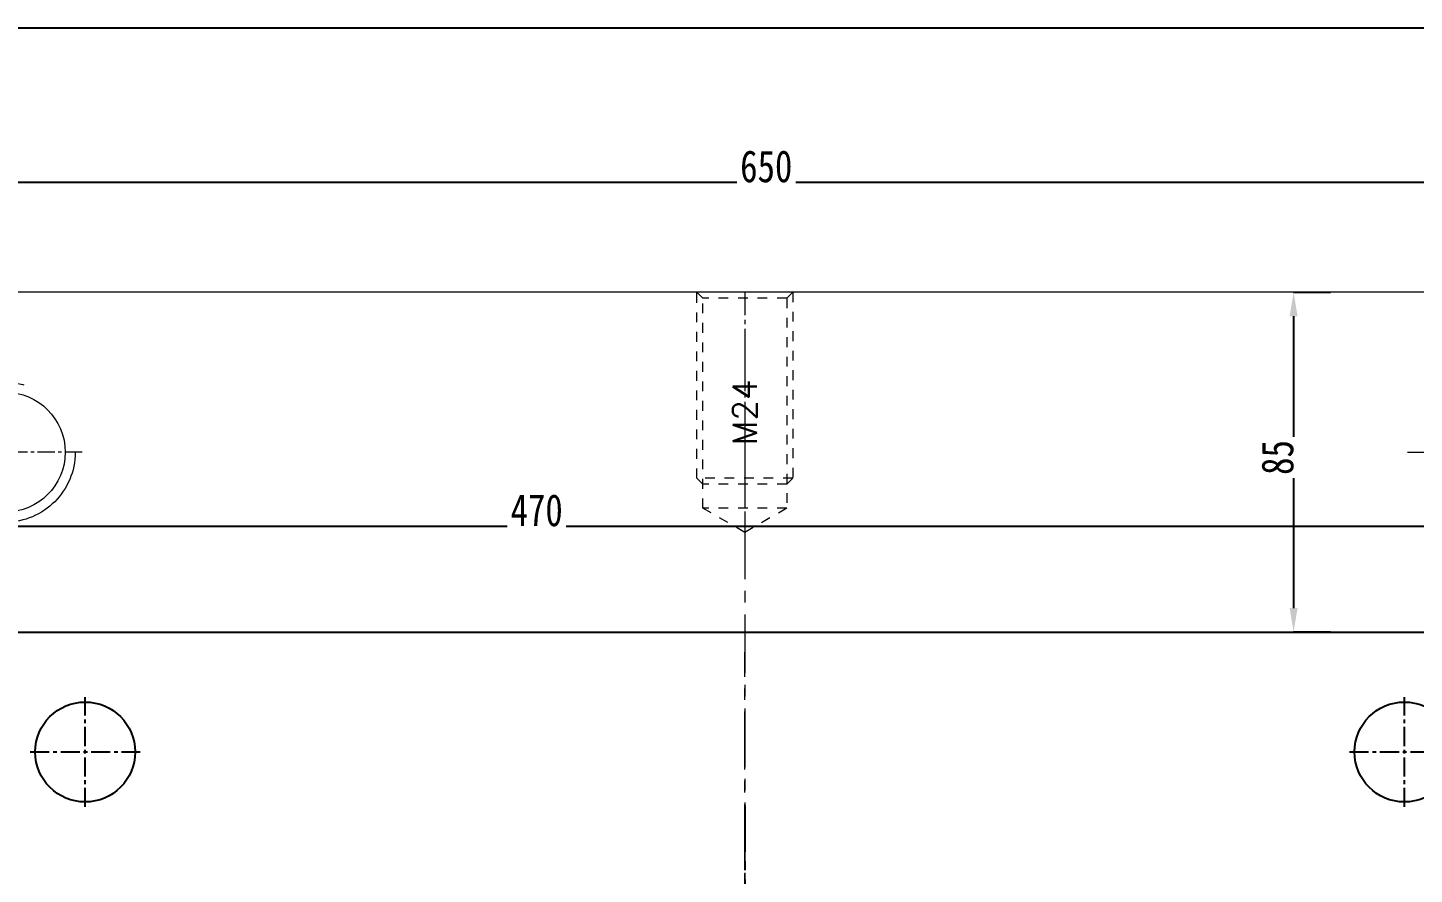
# Model space of a CAD drawing. Header units: millimetres. Extents: x -2895 to -298, y -11750 to -2997.
# Drawn here: x -2162.3 to -1815.4, y -3589.2 to -3377.4 of the extents above; entities that cross this region are included whole.
import ezdxf
from ezdxf.enums import TextEntityAlignment as Align

# ---------------------------------------------------------------- set-up
doc = ezdxf.new("R2010")
doc.units = ezdxf.units.MM
doc.header["$LTSCALE"] = 16.335
doc.header["$PDMODE"] = 3
doc.header["$PDSIZE"] = 0.3125
doc.linetypes.add('CENTER', pattern=[0.6, 0.375, -0.075, 0.075, -0.075])
doc.linetypes.add('HIDDEN', pattern=[0.2, 0.1, -0.1])
doc.layers.get('0').update_dxf_attribs({"linetype": 'CONTINUOUS'})
doc.layers.get('Defpoints').update_dxf_attribs({"linetype": 'CONTINUOUS'})
for name, color, linetype, lineweight in [('center', 1, 'CENTER', 9), ('moldbase', 7, 'CONTINUOUS', 20), ('screw', 33, 'CONTINUOUS', 13)]:
    doc.layers.add(name, color=color, linetype=linetype, lineweight=lineweight)
doc.styles.get("Standard").update_dxf_attribs({"font": 'txt', "width": 0.8})
doc.styles.add('TXT', font='txt.shx', dxfattribs={"bigfont": 'gbcbig.shx'})
doc.dimstyles.new('ISO-25', dxfattribs={"dimtxt": 8, "dimasz": 6, "dimexe": 0, "dimexo": 0, "dimgap": 0, "dimtad": 1, "dimdsep": 46, "dimtxsty": 'Standard', "dimcen": 0, "dimclrd": 4, "dimclre": 4, "dimclrt": 6, "dimazin": 0, "dimtfac": 1, "dimtofl": 0, "dimtmove": 0, "dimatfit": 3, "dimfxl": 0, "dimarcsym": 0})

# ---------------------------------------------------------------- blocks, each defined once
blk = doc.blocks.new('*D429')
at = {"color": 4, "lineweight": -2, "transparency": 16777216}
for p, q in [((-2307.9, -3493.57), (-2307.9, -3416.09)), ((-1663.9, -3416.09), (-2301.9, -3416.09)), ((-1657.9, -3493.57), (-1657.9, -3416.09))]:
    blk.add_line(p, q, dxfattribs=at)
at = {"color": 4, "transparency": 16777216}
for points in [[(-2301.9, -3415.09), (-2301.9, -3417.09), (-2307.9, -3416.09)], [(-1663.9, -3415.09), (-1663.9, -3417.09), (-1657.9, -3416.09)]]:
    blk.add_solid(points, dxfattribs=at)
at = {"layer": 'Defpoints', "color": 0, "transparency": 16777216}
for p in [(-2307.9, -3416.09), (-2307.9, -3493.57), (-1657.9, -3493.57)]:
    blk.add_point(p, dxfattribs=at)
at = {"color": 6, "transparency": 16777216, "insert": (-1977.54, -3412.09), "char_height": 8, "attachment_point": 5, "bg_fill": 3, "box_fill_scale": 1.1, "bg_fill_color": 256, "bg_fill_true_color": 13158600, "bg_fill_transparency": 0}
blk.add_mtext('650', dxfattribs=at)
blk = doc.blocks.new('*D381')
at = {"color": 4, "lineweight": -2, "transparency": 16777216}
for p, q in [((-2217.9, -3581.57), (-2217.9, -3502.13)), ((-1753.9, -3502.13), (-2211.9, -3502.13)), ((-1747.9, -3581.57), (-1747.9, -3502.13))]:
    blk.add_line(p, q, dxfattribs=at)
at = {"color": 4, "transparency": 16777216}
for points in [[(-2211.9, -3501.13), (-2211.9, -3503.13), (-2217.9, -3502.13)], [(-1753.9, -3501.13), (-1753.9, -3503.13), (-1747.9, -3502.13)]]:
    blk.add_solid(points, dxfattribs=at)
at = {"layer": 'Defpoints', "color": 0, "transparency": 16777216}
for p in [(-2217.9, -3502.13), (-2217.9, -3581.57), (-1747.9, -3581.57)]:
    blk.add_point(p, dxfattribs=at)
at = {"color": 6, "transparency": 16777216, "insert": (-2034.97, -3498.13), "char_height": 8, "attachment_point": 5, "bg_fill": 3, "box_fill_scale": 1.1, "bg_fill_color": 256, "bg_fill_true_color": 13158600, "bg_fill_transparency": 0}
blk.add_mtext('470', dxfattribs=at)
blk = doc.blocks.new('123')
at = {"layer": 'moldbase', "color": 1, "linetype": 'CENTER', "ltscale": 0.7}
for p, q in [((-156.85, -3488.57), (-195.35, -3488.57)), ((174.65, -3488.57), (213.15, -3488.57))]:
    blk.add_line(p, q, dxfattribs=at)
at = {"layer": 'moldbase', "color": 8, "linetype": 'HIDDEN', "ltscale": 17.78}
blk.add_circle((-176.1, -3488.57), 17.5, dxfattribs=at)
at = {"layer": 'moldbase'}
blk.add_circle((-176.1, -3488.57), 15, dxfattribs=at)
blk = doc.blocks.new('*D462')
at = {"color": 4, "lineweight": -2, "transparency": 16777216}
for p, q in [((-1836.37, -3443.57), (-1845.63, -3443.57)), ((-1845.63, -3449.57), (-1845.63, -3522.57)), ((-1836.37, -3528.57), (-1845.63, -3528.57))]:
    blk.add_line(p, q, dxfattribs=at)
at = {"color": 4, "transparency": 16777216}
for points in [[(-1846.63, -3449.57), (-1844.63, -3449.57), (-1845.63, -3443.57)], [(-1846.63, -3522.57), (-1844.63, -3522.57), (-1845.63, -3528.57)]]:
    blk.add_solid(points, dxfattribs=at)
at = {"layer": 'Defpoints', "color": 0, "transparency": 16777216}
for p in [(-1836.37, -3443.57), (-1845.63, -3528.57), (-1836.37, -3528.57)]:
    blk.add_point(p, dxfattribs=at)
at = {"color": 6, "transparency": 16777216, "insert": (-1849.63, -3484.89), "char_height": 8, "attachment_point": 5, "rotation": 90, "bg_fill": 3, "box_fill_scale": 1.1, "bg_fill_color": 256, "bg_fill_true_color": 13158600, "bg_fill_transparency": 0}
blk.add_mtext('85', dxfattribs=at)

msp = doc.modelspace()

# ---------------------------------------------------------------- linework, layer by layer
msp.add_line((-2167.897, -3528.566), (-1797.897, -3528.566))
at = {"color": 1, "linetype": 'CENTER', "ltscale": 1.888726}
msp.add_line((-1982.897, -3571.97), (-1982.897, -3845.162), dxfattribs=at)
at = {"layer": 'center', "color": 1, "linetype": 'CENTER', "ltscale": 2.363514}
msp.add_line((-1982.897, -3933.566), (-1982.897, -3533.566), dxfattribs=at)
at = {"layer": 'moldbase'}
msp.add_line((-1707.897, -3443.566), (-2257.897, -3443.566), dxfattribs=at)
at = {"layer": 'moldbase', "color": 1, "linetype": 'CENTER', "ltscale": 2.4}
msp.add_line((-1982.897, -3453.566), (-1982.897, -4053.566), dxfattribs=at)
at = {"layer": 'screw', "color": 8, "linetype": 'HIDDEN', "ltscale": 1.492746}
for p, q in [((-1982.897, -3503.628), (-1993.397, -3497.566)), ((-1972.397, -3497.566), (-1993.397, -3497.566)), ((-1972.397, -3497.566), (-1982.897, -3503.628))]:
    msp.add_line(p, q, dxfattribs=at)

# ---------------------------------------------------------------- next in the draw order: dimensions: what is measured, and where the dimension line sits
dim = msp.add_linear_dim(base=(-2307.897, -3416.09), p1=(-1657.897, -3493.566), p2=(-2307.897, -3493.566), dimstyle='ISO-25')
dim.commit()
dim.dimension.update_dxf_attribs({"geometry": '*D429', "text_midpoint": (-1977.542, -3416.09), "dimtype": 160})

# ---------------------------------------------------------------- next in the draw order: linework, layer by layer
at = {"layer": 'screw', "color": 92, "linetype": 'HIDDEN', "ltscale": 1.492746}
for p, q in [((-1994.897, -3490.066), (-1994.897, -3443.566)), ((-1970.897, -3443.566), (-1970.897, -3490.066)), ((-1993.397, -3491.566), (-1994.897, -3490.066)), ((-1970.897, -3490.066), (-1994.897, -3490.066)), ((-1972.397, -3491.566), (-1993.397, -3491.566)), ((-1970.897, -3490.066), (-1972.397, -3491.566))]:
    msp.add_line(p, q, dxfattribs=at)
at = {"layer": 'screw', "color": 8, "linetype": 'HIDDEN', "ltscale": 1.492746}
for p, q in [((-1993.397, -3445.066), (-1994.897, -3443.566)), ((-1970.897, -3443.566), (-1972.397, -3445.066)), ((-1972.397, -3445.066), (-1993.397, -3445.066)), ((-1993.397, -3497.566), (-1993.397, -3445.066)), ((-1972.397, -3445.066), (-1972.397, -3497.566))]:
    msp.add_line(p, q, dxfattribs=at)
at = {"layer": 'screw', "color": 1, "linetype": 'CENTER', "ltscale": 0.932966}
msp.add_line((-1982.897, -3443.566), (-1982.897, -3503.628), dxfattribs=at)

# ---------------------------------------------------------------- next in the draw order: texts
at = {"layer": 'screw', "color": 6, "linetype": 'HIDDEN', "ltscale": 1.492746, "style": 'TXT'}
msp.add_text('M24', height=6, rotation=90, dxfattribs=at).set_placement((-1982.897, -3473.597), align=Align.MIDDLE)

# ---------------------------------------------------------------- next in the draw order: dimensions: what is measured, and where the dimension line sits
dim = msp.add_linear_dim(base=(-2217.897, -3502.126), p1=(-1747.897, -3581.566), p2=(-2217.897, -3581.566), dimstyle='ISO-25')
dim.commit()
dim.dimension.update_dxf_attribs({"geometry": '*D381', "text_midpoint": (-2034.972, -3502.126), "dimtype": 160})

# ---------------------------------------------------------------- next in the draw order: linework, layer by layer
at = {"color": 1, "linetype": 'CENTER', "ltscale": 0.777472}
for p, q in [((-2147.897, -3572.316), (-2147.897, -3544.816)), ((-1817.897, -3572.316), (-1817.897, -3544.816)), ((-2161.647, -3558.566), (-2134.147, -3558.566)), ((-1831.647, -3558.566), (-1804.147, -3558.566))]:
    msp.add_line(p, q, dxfattribs=at)
msp.add_lwpolyline([(-2447.456, -3377.37), (-674.869, -3377.37), (-674.869, -4706.337), (-2447.456, -4706.337)], close=True)
for centre in [(-2147.897, -3558.566), (-1817.897, -3558.566)]:
    msp.add_circle(centre, 12.5)

# ---------------------------------------------------------------- next in the draw order: block references
msp.add_blockref('123', (-1991.793, 5))

# ---------------------------------------------------------------- next in the draw order: dimensions: what is measured, and where the dimension line sits
dim = msp.add_linear_dim(base=(-1845.633, -3528.566), p1=(-1836.372, -3443.566), p2=(-1836.372, -3528.566), angle=90, dimstyle='ISO-25', override={"dimfxl": 1.25})
dim.commit()
dim.dimension.update_dxf_attribs({"geometry": '*D462', "text_midpoint": (-1845.633, -3484.888), "dimtype": 160})

doc.saveas('drawing.dxf')
